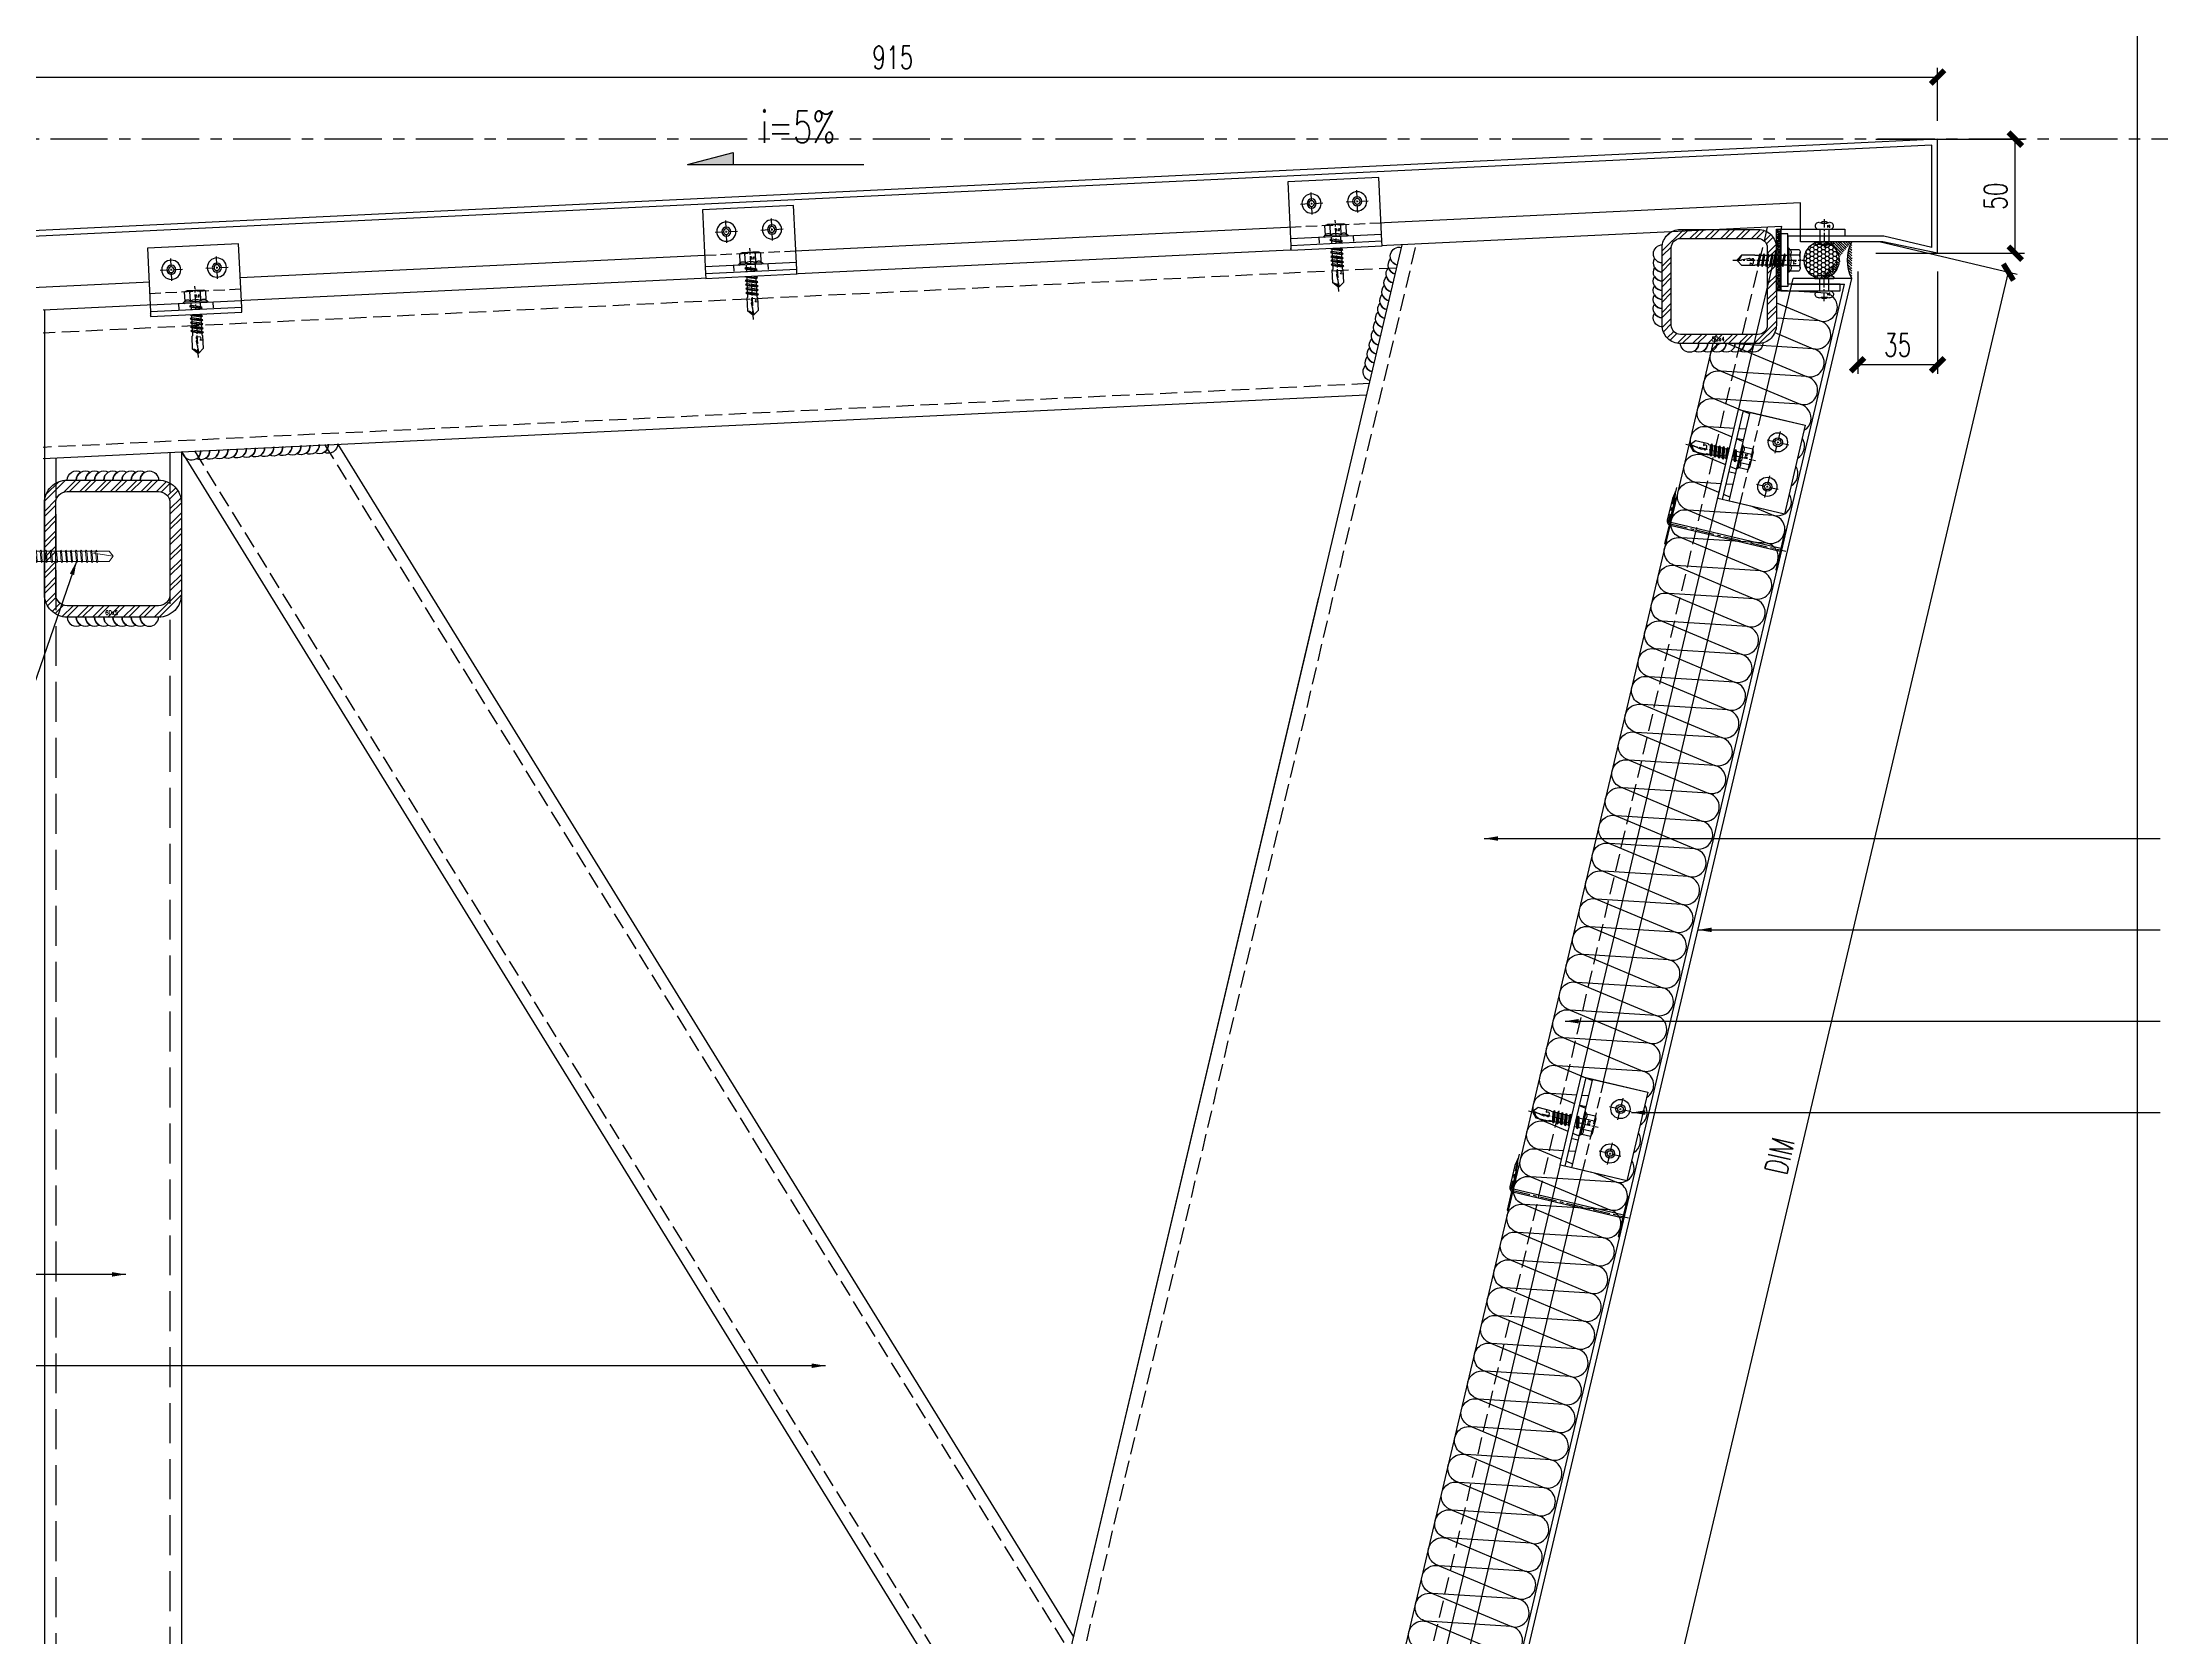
# Model space of a CAD drawing. Extents: x -160106 to 966792, y -663931 to 1550022.
# Drawn here: x -35295 to -34367, y -86445 to -85746 of the extents above; entities that cross this region are included whole.
import ezdxf
from ezdxf.enums import TextEntityAlignment as Align
from ezdxf.xclip import XClip

# ---------------------------------------------------------------- set-up
doc = ezdxf.new("R2010")
doc.units = 0
for name, pattern in [('CENTER', [2, 1.25, -0.25, 0.25, -0.25]), ('ZN-CENTER', [2, 1.25, -0.25, 0.25, -0.25]), ('ZN-DASH', [0.35, 0.25, -0.1])]:
    doc.linetypes.add(name, pattern=pattern)
for name, color, linetype in [('!ZN1-填充-8', 8, 'Continuous'), ('!ZN3-铝板幕墙-3', 3, 'Continuous'), ('!ZN4-辅助材料-1', 1, 'Continuous'), ('!ZN4-配件-11', 11, 'Continuous'), ('!ZN5-钢材投影-40', 40, 'Continuous'), ('!ZN5-钢材断面-2', 2, 'Continuous'), ('!ZN5-铝材投影-112', 112, 'Continuous'), ('!ZN6-虚线-8', 8, 'ZN-DASH'), ('!ZN6-轴线-1', 1, 'ZN-CENTER'), ('3符号', 173, 'Continuous'), ('DIM', 173, 'Continuous'), ('Fill', 8, 'Continuous'), ('焊缝', 8, 'Continuous')]:
    doc.layers.add(name, color=color, linetype=linetype)
doc.layers.add('0_SCREW RIVET', color=4, linetype='Continuous', lineweight=15)
doc.layers.add('@ZN-型材编号（非打印层）', color=8, linetype='Continuous', plot=False)
doc.styles.add('DHTEXT-1', font='ROMANS.shx', dxfattribs={"width": 0.7, "bigfont": 'CHINESE.shx'})
doc.styles.add('卓越符号', font='ROMANS.shx', dxfattribs={"width": 0.7, "bigfont": 'CHINESE.shx'})
doc.dimstyles.new('ZN4', dxfattribs={"dimscale": 4, "dimtxt": 2.5, "dimasz": 1.5, "dimexe": 1, "dimexo": 2, "dimgap": 0.9, "dimtad": 1, "dimdec": 0, "dimdsep": 46, "dimtxsty": 'DHTEXT-1', "dimblk": 'ARCHTICK', "dimcen": 2.5, "dimclrd": 173, "dimclre": 173, "dimclrt": 7, "dimazin": 2, "dimtfac": 1, "dimtix": 1, "dimtmove": 2, "dimatfit": 3, "dimfxl": 0, "dimarcsym": 0})
pattern_1 = [(180, (-1731.706, 294.7402), (-3e-16, -2.38125), []), (240, (-1731.706, 294.7402), (2.062223, -1.190625), []), (300, (-1731.706, 294.7402), (2.062223, 1.190625), [])]

# ---------------------------------------------------------------- blocks, each defined once
blk = doc.blocks.new('$紧固件$00000145')
at = {"layer": '0_SCREW RIVET'}
for p, q in [((-1.72, 9.4), (-1.72, 7.22)), ((2.78, 9.4), (2.78, 7.61)), ((-1.72, 6.71), (-1.72, 5.01)), ((-1.72, 4.51), (-1.72, 2.8)), ((-1.72, 2.3), (-1.72, 0.59)), ((-1.72, 0.09), (-1.72, -1.62)), ((2.78, 7.11), (2.78, 5.4)), ((2.78, 4.9), (2.78, 3.19)), ((2.78, 2.69), (2.78, 0.99)), ((2.78, 0.48), (2.78, -1.22)), ((-1.72, -2.12), (-1.72, -3.83)), ((-1.72, -4.33), (-1.72, -6.03)), ((-1.72, -6.54), (-1.72, -8.24)), ((-1.72, -8.74), (-1.72, -10.45)), ((2.78, -1.72), (2.78, -3.43)), ((2.78, -3.93), (2.78, -5.64)), ((2.78, -6.14), (2.78, -7.85)), ((2.78, -8.35), (2.78, -10.06)), ((-1.72, -10.95), (-1.72, -12.66)), ((-1.72, -13.16), (-1.72, -14.87)), ((-1.72, -15.37), (-1.72, -17.08)), ((-1.72, -17.58), (-1.72, -19.28)), ((2.78, -10.56), (2.78, -12.26)), ((2.78, -12.77), (2.78, -14.47)), ((2.78, -14.97), (2.78, -16.68)), ((2.78, -17.18), (2.78, -18.89)), ((-1.72, -19.79), (-1.72, -24.8)), ((-1.72, -24.8), (0.53, -26.6)), ((0.53, -26.6), (2.78, -24.8)), ((2.78, -19.39), (2.78, -24.8))]:
    blk.add_line(p, q, dxfattribs=at)
blk.add_lwpolyline([(-6.47, 12.14, -0.414214), (-2.47, 16.14), (3.53, 16.14, -0.414214), (7.53, 12.14), (7.53, 12.15), (7.53, 11.4), (-6.47, 11.4), (-6.47, 12.15)], format="xyb", close=True, dxfattribs=at)
for points in [[(-3.97, 11.4), (5.03, 11.4), (5.03, 9.4), (-3.97, 9.4)], [(-1.72, 6.71), (2.78, 7.11), (3.28, 7.4), (2.78, 7.61), (-1.72, 7.22), (-2.22, 6.92)], [(-1.72, 4.51), (2.78, 4.9), (3.28, 5.19), (2.78, 5.4), (-1.72, 5.01), (-2.22, 4.71)], [(-1.72, 2.3), (2.78, 2.69), (3.28, 2.99), (2.78, 3.19), (-1.72, 2.8), (-2.22, 2.5)], [(-1.72, 0.09), (2.78, 0.48), (3.28, 0.78), (2.78, 0.99), (-1.72, 0.59), (-2.22, 0.3)], [(-1.72, -2.12), (2.78, -1.72), (3.28, -1.43), (2.78, -1.22), (-1.72, -1.62), (-2.22, -1.91)], [(-1.72, -4.33), (2.78, -3.93), (3.28, -3.64), (2.78, -3.43), (-1.72, -3.83), (-2.22, -4.12)], [(-1.72, -6.54), (2.78, -6.14), (3.28, -5.85), (2.78, -5.64), (-1.72, -6.03), (-2.22, -6.33)], [(-1.72, -8.74), (2.78, -8.35), (3.28, -8.06), (2.78, -7.85), (-1.72, -8.24), (-2.22, -8.54)], [(-1.72, -10.95), (2.78, -10.56), (3.28, -10.26), (2.78, -10.06), (-1.72, -10.45), (-2.22, -10.75)], [(-1.72, -13.16), (2.78, -12.77), (3.28, -12.47), (2.78, -12.26), (-1.72, -12.66), (-2.22, -12.95)], [(-1.72, -15.37), (2.78, -14.97), (3.28, -14.68), (2.78, -14.47), (-1.72, -14.87), (-2.22, -15.16)], [(-1.72, -17.58), (2.78, -17.18), (3.28, -16.89), (2.78, -16.68), (-1.72, -17.08), (-2.22, -17.37)]]:
    blk.add_lwpolyline(points, close=True, dxfattribs=at)
for points in [[(0.53, -26.6), (1.87, -17.97), (2.51, -19.41), (2.48, -19.44), (2.78, -19.9)], [(1.71, -18.98), (-1.72, -19.28), (-2.22, -19.58), (-1.72, -19.79), (1.63, -19.49)], [(2.3, -18.93), (2.78, -18.89), (3.28, -19.1), (2.78, -19.39), (2.5, -19.42)]]:
    blk.add_lwpolyline(points, dxfattribs=at)
blk = doc.blocks.new('方管钢60x5')
at = {"layer": 'Fill'}
h = blk.add_hatch(dxfattribs=at)
h.set_pattern_fill('ANSI32', color=8, scale=0.5, style=0)
h.set_pattern_definition([(45, (-2913.3746, -800.701), (-3.367596, 3.367596), []), (45, (-2911.1295, -800.701), (-3.367596, 3.367596), [])])
edge = h.paths.add_edge_path(flags=16)
edge.add_line((-20, 25), (20, 25))
edge.add_arc((20, 20), 5, 0, 90, ccw=False)
edge.add_line((25, 20), (25, -20))
edge.add_arc((20, -20), 5, 270, 360, ccw=False)
edge.add_line((20, -25), (-20, -25))
edge.add_arc((-20, -20), 5, 180, 270, ccw=False)
edge.add_line((-25, -20), (-25, 20))
edge.add_arc((-20, 20), 5, 90, 180, ccw=False)
edge = h.paths.add_edge_path()
edge.add_line((-20, 30), (20, 30))
edge.add_arc((20, 20), 10, 0, 90, ccw=False)
edge.add_line((30, 20), (30, -20))
edge.add_arc((20, -20), 10, 270, 360, ccw=False)
edge.add_line((20, -30), (-20, -30))
edge.add_arc((-20, -20), 10, 180, 270, ccw=False)
edge.add_line((-30, -20), (-30, 20))
edge.add_arc((-20, 20), 10, 90, 180, ccw=False)
for points in [[(-20, 30), (20, 30, -0.414214), (30, 20), (30, -20, -0.414214), (20, -30), (-20, -30, -0.414214), (-30, -20), (-30, 20, -0.414214)], [(-20, 25), (20, 25, -0.414214), (25, 20), (25, -20, -0.414214), (20, -25), (-20, -25, -0.414214), (-25, -20), (-25, 20, -0.414214)]]:
    blk.add_lwpolyline(points, format="xyb", close=True)
at = {"layer": '@ZN-型材编号（非打印层）', "style": 'DHTEXT-1', "width": 0.7}
blk.add_text('60x5', height=2, dxfattribs=at).set_placement((-0.51, -28.04), align=Align.MIDDLE_CENTER)
blk = doc.blocks.new('*U781')
at = {"layer": '!ZN5-钢材断面-2'}
blk.add_blockref('方管钢60x5', (0, 0), dxfattribs=at)
blk = doc.blocks.new('*U1991')
at = {"color": 0, "linetype": 'ZN-CENTER', "ltscale": 3}
blk.add_line((24, 0), (-7.28, 0), dxfattribs=at)
at = {"ltscale": 10}
for p, q in [((-5.45, -3.46), (-5.45, 3.46)), ((-1.02, 4.62), (-4.95, 4.62)), ((-1.02, 2.31), (-4.95, 2.31)), ((-0.55, -5.12), (-0.55, 5.12)), ((-0.17, 5.48), (0, 4.84)), ((0, -4.84), (0, 4.84)), ((0, 2.08), (14.29, 2.08)), ((1.42, 2.73), (2.2, -2.73)), ((3.22, 2.73), (4, -2.73)), ((5.02, 2.73), (5.8, -2.73)), ((6.82, 2.73), (7.6, -2.73)), ((8.62, 2.73), (9.4, -2.73)), ((10.42, 2.73), (11.2, -2.73)), ((12.22, 2.73), (13, -2.73)), ((-1.02, -2.31), (-4.95, -2.31)), ((-1.02, -4.62), (-4.95, -4.62)), ((-0.17, -5.48), (0, -4.84)), ((14.29, -2.09), (0, -2.09))]:
    blk.add_line(p, q, dxfattribs=at)
for points in [[(1.83, -2.09), (1.05, 2.08), (1.42, 2.73), (1.79, 2.08), (2.57, -2.09), (2.2, -2.73)], [(3.63, -2.09), (2.85, 2.08), (3.22, 2.73), (3.59, 2.08), (4.37, -2.09), (4, -2.73)], [(5.43, -2.09), (4.65, 2.08), (5.02, 2.73), (5.39, 2.08), (6.17, -2.09), (5.8, -2.73)], [(7.23, -2.09), (6.45, 2.08), (6.82, 2.73), (7.19, 2.08), (7.97, -2.09), (7.6, -2.73)], [(9.03, -2.09), (8.25, 2.08), (8.62, 2.73), (8.99, 2.08), (9.77, -2.09), (9.4, -2.73)], [(10.83, -2.09), (10.05, 2.08), (10.42, 2.73), (10.79, 2.08), (11.57, -2.09), (11.2, -2.73)], [(12.63, -2.09), (11.85, 2.08), (12.22, 2.73), (12.59, 2.08), (13.37, -2.09), (13, -2.73)]]:
    blk.add_lwpolyline(points, close=True, dxfattribs=at)
for points in [[(14.29, -2.09, -0.414214), (14.45, -2.24), (14.45, -2.32), (20.18, -2.32), (22, -0.26), (22, 0.26), (20.18, 2.32), (14.45, 2.32), (14.45, 2.24, -0.414214), (14.29, 2.08)], [(16.51, -2.32), (16.36, -1.2), (15.83, -1.52, -0.530462), (15.03, -1.17), (14.81, 0.1, -0.651316), (15.47, 0.54), (16, 0.21), (16.77, 0.66), (22, -0.26, -0.201226), (20.18, 2.32)]]:
    blk.add_lwpolyline(points, format="xyb", dxfattribs=at)
for centre, radius, start, end in [((-3.87, 3.46), 1.58, 133.17355, 226.82645), ((0.13, 0), 5.58, 155.5673, 204.4327), ((0.07, 3.46), 1.58, 133.17355, 226.82645), ((4.07, 0), 5.58, 155.5673, 204.4327), ((7.48, -2.87), 11.32, 132.49215, 138.60636), ((-3.87, -3.46), 1.58, 133.17355, 226.82645), ((0.07, -3.46), 1.58, 133.17355, 226.82645), ((7.48, 2.87), 11.32, 221.39356, 227.50785)]:
    blk.add_arc(centre, radius, start, end, dxfattribs=at)
at = {"layer": 'Defpoints', "color": 0, "ltscale": 10, "style": 'DHTEXT-1', "width": 0.7}
blk.add_text('5.5', height=1, rotation=90, dxfattribs=at).set_placement((-2.46, -0.93), align=Align.CENTER)
blk = doc.blocks.new('*U2070')
at = {"color": 0, "linetype": 'CENTER', "ltscale": 3}
for p, q in [((4.88, 0), (-4.88, 0)), ((0, 4.88), (0, -4.88))]:
    blk.add_line(p, q, dxfattribs=at)
at = {"linetype": 'ByBlock', "ltscale": 10}
for radius in [4.2, 2, 1.23]:
    blk.add_circle((0, 0), radius, dxfattribs=at)
blk = doc.blocks.new('*U2372')
at = {"ltscale": 0.125}
blk.add_wipeout([(-20, -30), (20, -30), (20, -5), (-20, -5)], dxfattribs=at).dxf.layer = '!ZN6-虚线-8'
at = {"layer": '!ZN1-填充-8'}
h = blk.add_hatch(dxfattribs=at)
h.set_pattern_fill('NET3', color=256, scale=0.75, angle=180, style=0)
h.set_pattern_definition(pattern_1)
h.paths.add_polyline_path([(20, 0), (-20, 0), (-20, -2), (20, -2)])
at = {"layer": '!ZN5-铝材投影-112'}
blk.add_lwpolyline([(20, -2), (-20, -2), (-20, -30), (20, -30)], close=True, dxfattribs=at)
at = {"layer": '!ZN6-虚线-8', "linetype": 'ZN-DASH', "ltscale": 10}
for p, q in [((-7.5, -5), (-7.5, -2)), ((7.5, -5), (7.5, -2))]:
    blk.add_line(p, q, dxfattribs=at)
at = {"layer": '!ZN6-虚线-8', "color": 8, "linetype": 'ZN-DASH', "ltscale": 20}
blk.add_line((-20, -10), (20, -10), dxfattribs=at)
at = {"layer": '!ZN4-配件-11', "color": 1, "xscale": -1, "rotation": 270}
for name, p in [('*U1991', (0, -5)), ('*U2070', (-10, -20)), ('*U2070', (10, -20))]:
    blk.add_blockref(name, p, dxfattribs=at)
at = {"ltscale": 0.25}
blk.add_wipeout([(20, 0), (20, -2), (-20, -2), (-20, 0)], dxfattribs=at).dxf.layer = '!ZN4-辅助材料-1'
at = {"layer": '!ZN4-辅助材料-1'}
blk.add_lwpolyline([(20, 0), (-20, 0), (-20, -2), (20, -2)], close=True, dxfattribs=at)
at = {"layer": '!ZN5-铝材投影-112', "ltscale": 0.25}
blk.add_line((-20, -5), (20, -5), dxfattribs=at)
blk = doc.blocks.new('*U3378')
at = {"color": 0, "linetype": 'ZN-CENTER', "ltscale": 3}
blk.add_line((24, 0), (-7.28, 0), dxfattribs=at)
at = {"ltscale": 10}
for p, q in [((-5.45, -3.46), (-5.45, 3.46)), ((-1.02, 4.62), (-4.95, 4.62)), ((-1.02, 2.31), (-4.95, 2.31)), ((-0.55, -5.12), (-0.55, 5.12)), ((-0.17, 5.48), (0, 4.84)), ((0, -4.84), (0, 4.84)), ((0, 2.08), (14.29, 2.08)), ((1.42, 2.73), (2.2, -2.73)), ((3.22, 2.73), (4, -2.73)), ((5.02, 2.73), (5.8, -2.73)), ((6.82, 2.73), (7.6, -2.73)), ((8.62, 2.73), (9.4, -2.73)), ((10.42, 2.73), (11.2, -2.73)), ((12.22, 2.73), (13, -2.73)), ((-1.02, -2.31), (-4.95, -2.31)), ((-1.02, -4.62), (-4.95, -4.62)), ((-0.17, -5.48), (0, -4.84)), ((14.29, -2.09), (0, -2.09))]:
    blk.add_line(p, q, dxfattribs=at)
for points in [[(1.83, -2.09), (1.05, 2.08), (1.42, 2.73), (1.79, 2.08), (2.57, -2.09), (2.2, -2.73)], [(3.63, -2.09), (2.85, 2.08), (3.22, 2.73), (3.59, 2.08), (4.37, -2.09), (4, -2.73)], [(5.43, -2.09), (4.65, 2.08), (5.02, 2.73), (5.39, 2.08), (6.17, -2.09), (5.8, -2.73)], [(7.23, -2.09), (6.45, 2.08), (6.82, 2.73), (7.19, 2.08), (7.97, -2.09), (7.6, -2.73)], [(9.03, -2.09), (8.25, 2.08), (8.62, 2.73), (8.99, 2.08), (9.77, -2.09), (9.4, -2.73)], [(10.83, -2.09), (10.05, 2.08), (10.42, 2.73), (10.79, 2.08), (11.57, -2.09), (11.2, -2.73)], [(12.63, -2.09), (11.85, 2.08), (12.22, 2.73), (12.59, 2.08), (13.37, -2.09), (13, -2.73)]]:
    blk.add_lwpolyline(points, close=True, dxfattribs=at)
for points in [[(14.29, -2.09, -0.414214), (14.45, -2.24), (14.45, -2.32), (20.18, -2.32), (22, -0.26), (22, 0.26), (20.18, 2.32), (14.45, 2.32), (14.45, 2.24, -0.414214), (14.29, 2.08)], [(16.51, -2.32), (16.36, -1.2), (15.83, -1.52, -0.530462), (15.03, -1.17), (14.81, 0.1, -0.651316), (15.47, 0.54), (16, 0.21), (16.77, 0.66), (22, -0.26, -0.201226), (20.18, 2.32)]]:
    blk.add_lwpolyline(points, format="xyb", dxfattribs=at)
for centre, radius, start, end in [((-3.87, 3.46), 1.58, 133.17355, 226.82645), ((0.13, 0), 5.58, 155.5673, 204.4327), ((0.07, 3.46), 1.58, 133.17355, 226.82645), ((4.07, 0), 5.58, 155.5673, 204.4327), ((7.48, -2.87), 11.32, 132.49215, 138.60636), ((-3.87, -3.46), 1.58, 133.17355, 226.82645), ((0.07, -3.46), 1.58, 133.17355, 226.82645), ((7.48, 2.87), 11.32, 221.39356, 227.50785)]:
    blk.add_arc(centre, radius, start, end, dxfattribs=at)
at = {"layer": 'Defpoints', "color": 0, "ltscale": 10, "style": 'DHTEXT-1', "width": 0.7}
blk.add_text('5.5', height=1, rotation=90, dxfattribs=at).set_placement((-2.46, -0.93), align=Align.CENTER)
blk = doc.blocks.new('*U3381')
at = {"color": 0, "linetype": 'CENTER', "ltscale": 3}
for p, q in [((4.88, 0), (-4.88, 0)), ((0, 4.88), (0, -4.88))]:
    blk.add_line(p, q, dxfattribs=at)
at = {"linetype": 'ByBlock', "ltscale": 10}
for radius in [4.2, 2, 1.23]:
    blk.add_circle((0, 0), radius, dxfattribs=at)
blk = doc.blocks.new('*U2448')
at = {"ltscale": 0.125}
blk.add_wipeout([(-20, 30), (20, 30), (20, 5), (-20, 5)], dxfattribs=at).dxf.layer = '!ZN6-虚线-8'
at = {"layer": '!ZN1-填充-8'}
h = blk.add_hatch(dxfattribs=at)
h.set_pattern_fill('NET3', color=256, scale=0.75, angle=180, style=0)
h.set_pattern_definition(pattern_1)
h.paths.add_polyline_path([(20, 0), (-20, 0), (-20, 2), (20, 2)])
at = {"layer": '!ZN5-铝材投影-112'}
blk.add_lwpolyline([(20, 2), (-20, 2), (-20, 30), (20, 30)], close=True, dxfattribs=at)
at = {"layer": '!ZN6-虚线-8', "color": 8, "linetype": 'ZN-DASH', "ltscale": 20}
blk.add_line((-20, 10), (20, 10), dxfattribs=at)
at = {"layer": '!ZN6-虚线-8', "linetype": 'ZN-DASH', "ltscale": 10}
for p, q in [((-7.5, 5), (-7.5, 2)), ((7.5, 5), (7.5, 2))]:
    blk.add_line(p, q, dxfattribs=at)
at = {"layer": '!ZN4-配件-11', "color": 1, "rotation": 270}
for name, p in [('*U3381', (-10, 20)), ('*U3381', (10, 20)), ('*U3378', (0, 5))]:
    blk.add_blockref(name, p, dxfattribs=at)
at = {"ltscale": 0.25}
blk.add_wipeout([(20, 0), (20, 2), (-20, 2), (-20, 0)], dxfattribs=at).dxf.layer = '!ZN4-辅助材料-1'
at = {"layer": '!ZN4-辅助材料-1'}
blk.add_lwpolyline([(20, 0), (-20, 0), (-20, 2), (20, 2)], close=True, dxfattribs=at)
at = {"layer": '!ZN5-铝材投影-112', "ltscale": 0.25}
blk.add_line((-20, 5), (20, 5), dxfattribs=at)
blk = doc.blocks.new('*U2279')
at = {"linetype": 'ByBlock', "ltscale": 15}
for points in [[(-0.5, 50.6), (-9, 50.6), (-9, 50), (-0.6, 50)], [(0.6, 50), (9, 50), (9, 50.6), (1.2, 50.6)]]:
    blk.add_lwpolyline(points, dxfattribs=at)
blk.add_lwpolyline([(0.6, 0.6), (0.6, 50, -0.414214), (1.2, 50.6), (10.94, 50.6), (14.34, 51.2), (10.94, 51.8), (1.2, 51.8, 0.414214), (-0.6, 50), (-0.6, 0.6)], format="xyb", dxfattribs=at)
at = {"color": 0, "linetype": 'ZN-CENTER', "ltscale": 6}
blk.add_lwpolyline([(16.11, 51.2), (1.2, 51.2, 0.414214), (0, 50), (0, -1.81)], format="xyb", dxfattribs=at)
at = {"linetype": 'ByBlock', "ltscale": 15}
blk.add_lwpolyline([(-9, 0.6), (-9, 0), (9, 0), (9, 0.6)], close=True, dxfattribs=at)
blk = doc.blocks.new('铝板16mm胶缝')
at = {"layer": '!ZN1-填充-8'}
h = blk.add_hatch(dxfattribs=at)
h.set_pattern_fill('HONEY', color=256, scale=0.7, angle=-270, style=0)
h.set_pattern_definition([(90, (10097.3199, 185.0233), (-0.9623705, 1.666875), [1.11125, -2.2225]), (210, (10097.3199, 185.0233), (-0.962370845, -1.6668748), [1.11125, -2.2225]), (150, (10097.3199, 185.0233), (-1.924741345, 2e-07), [-2.2225, 1.11125])])
edge = h.paths.add_edge_path()
edge.add_ellipse((-8.5, 14.57), major_axis=(-8, 0), ratio=0.974793, start_angle=0, end_angle=360)
h = blk.add_hatch(dxfattribs=at)
h.set_pattern_fill('ANSI35', color=256, scale=0.5, angle=-270, style=0)
h.set_pattern_definition([(135, (0, 0), (-1.12253, -1.12253), []), (135, (0, 1.1225), (-1.12253, -1.12253), [1.984375, -0.396875, 0, -0.396875])])
edge = h.paths.add_edge_path()
edge.add_line((-0.51, 1.37), (-0.5, 14.57))
edge.add_line((-16.5, 1.37), (-16.5, 14.57))
edge.add_ellipse((-8.5, 14.57), major_axis=(-8, 0), ratio=0.974793, start_angle=0, end_angle=180)
edge.add_arc((-8.5, -14.45), 17.72, 63.16567, 116.83433)
at = {"layer": '!ZN4-辅助材料-1', "ltscale": 0.5}
blk.add_arc((-8.5, -14.45), 17.72, 63.16567, 116.83433, dxfattribs=at)
blk.add_ellipse((-8.5, 14.57), major_axis=(-8, 0), ratio=0.974793, dxfattribs=at)
at = {"layer": 'Defpoints', "ltscale": 0.5}
for p in [(-16.5, -0.63), (-8.5, -0.63), (-0.5, -0.63)]:
    blk.add_point(p, dxfattribs=at)
blk = doc.blocks.new('*U3563')
at = {"color": 0, "linetype": 'CENTER', "ltscale": 3}
blk.add_line((10.01, 0), (-2.45, 0), dxfattribs=at)
at = {"linetype": 'ByBlock', "lineweight": -2, "ltscale": 10}
for p, q in [((-1.2, -3), (-1.2, 3)), ((0, 4.2), (0, -4.2)), ((5.5, 2), (0, 2)), ((5.5, 2.5), (5.5, -2.5)), ((5.5, -2), (0, -2))]:
    blk.add_line(p, q, dxfattribs=at)
for centre, radius, start, end in [((4.42, 0), 5.96, 160.39505, 199.60495), ((0, 3), 1.2, 90, 180), ((7, 2.5), 1.5, 348.44804, 180), ((16.17, 0), 8, 164.33085, 195.66915), ((6.19, 0), 2.67, 323.22662, 36.78433), ((0, -3), 1.2, 180, 270), ((7, -2.5), 1.5, 180, 11.55196)]:
    blk.add_arc(centre, radius, start, end, dxfattribs=at)
at = {"layer": 'Defpoints', "color": 0, "ltscale": 10, "style": 'DHTEXT-1', "width": 0.7}
blk.add_text('D4', height=1, rotation=90, dxfattribs=at).set_placement((7.37, -1.85), align=Align.CENTER)
blk = doc.blocks.new('方管钢50x4')
at = {"layer": 'Fill'}
h = blk.add_hatch(dxfattribs=at)
h.set_pattern_fill('ANSI32', color=8, scale=0.5, style=0)
h.set_pattern_definition([(45, (-2819.7443, -883.732), (-3.367596, 3.367596), []), (45, (-2817.499, -883.732), (-3.367596, 3.367596), [])])
edge = h.paths.add_edge_path(flags=16)
edge.add_line((-17, 21), (17, 21))
edge.add_arc((17, 17), 4, 0, 90, ccw=False)
edge.add_line((21, 17), (21, -17))
edge.add_arc((17, -17), 4, 270, 360, ccw=False)
edge.add_line((17, -21), (-17, -21))
edge.add_arc((-17, -17), 4, 180, 270, ccw=False)
edge.add_line((-21, -17), (-21, 17))
edge.add_arc((-17, 17), 4, 90, 180, ccw=False)
edge = h.paths.add_edge_path()
edge.add_line((-17, 25), (17, 25))
edge.add_arc((17, 17), 8, 0, 90, ccw=False)
edge.add_line((25, 17), (25, -17))
edge.add_arc((17, -17), 8, 270, 360, ccw=False)
edge.add_line((17, -25), (-17, -25))
edge.add_arc((-17, -17), 8, 180, 270, ccw=False)
edge.add_line((-25, -17), (-25, 17))
edge.add_arc((-17, 17), 8, 90, 180, ccw=False)
for points in [[(-17, 25), (17, 25, -0.414214), (25, 17), (25, -17, -0.414214), (17, -25), (-17, -25, -0.414214), (-25, -17), (-25, 17, -0.414214)], [(-17, 21), (17, 21, -0.414214), (21, 17), (21, -17, -0.414214), (17, -21), (-17, -21, -0.414214), (-21, -17), (-21, 17, -0.414214)]]:
    blk.add_lwpolyline(points, format="xyb", close=True)
at = {"layer": '@ZN-型材编号（非打印层）', "style": 'DHTEXT-1', "width": 0.7}
blk.add_text('50x4', height=2, dxfattribs=at).set_placement((-0.51, -23.04), align=Align.MIDDLE_CENTER)
blk = doc.blocks.new('*U2371')
at = {"layer": '!ZN5-钢材断面-2'}
blk.add_blockref('方管钢50x4', (0, 0), dxfattribs=at)
blk = doc.blocks.new('20250911162422')
at = {"layer": '!ZN1-填充-8'}
h = blk.add_hatch(dxfattribs=at)
h.set_pattern_fill('NET3', color=256, scale=0.4, angle=180, style=0)
h.set_pattern_definition([(180, (54268.5083, 144287.4759), (-1e-15, -1.27), []), (240, (54268.5083, 144287.4759), (1.099852263, -0.635), []), (300, (54268.5083, 144287.4759), (1.099852263, 0.635), [])])
h.paths.add_polyline_path([(766.4, 18433.5), (764.4, 18433.5), (764.4, 18460.5), (766.4, 18460.5)])
at = {"layer": '!ZN3-铝板幕墙-3'}
for p, q in [((835, 18500), (-80, 18456)), ((832.5, 18497.38), (-79.88, 18453.5)), ((775, 18472.09), (-55, 18432.17)), ((-2157.99, 6025), (771.72, 18439)), ((-2133.2, 6021.19), (797.4, 18439)), ((797.4, 18439), (771.72, 18439)), ((-2135.7, 6021.48), (794.25, 18436.5)), ((771.13, 18436.5), (794.25, 18436.5))]:
    blk.add_line(p, q, dxfattribs=at)
at = {"layer": '!ZN3-铝板幕墙-3', "ltscale": 40}
for p, q in [((832.5, 18452.57), (832.5, 18497.38)), ((835, 18450), (835, 18500)), ((775, 18455), (775, 18472.14))]:
    blk.add_line(p, q, dxfattribs=at)
at = {"layer": '!ZN3-铝板幕墙-3', "ltscale": 30}
for p, q in [((811.51, 18457.5), (775, 18457.5)), ((832.5, 18452.57), (811.51, 18457.5)), ((810.95, 18455), (775, 18455)), ((835, 18450), (810.95, 18455))]:
    blk.add_line(p, q, dxfattribs=at)
at = {"layer": '!ZN4-辅助材料-1', "ltscale": 5}
blk.add_lwpolyline([(766.4, 18433.5), (764.4, 18433.5), (764.4, 18460.5), (766.4, 18460.5)], close=True, dxfattribs=at)
at = {"layer": '!ZN5-钢材投影-40'}
for p, q in [((-2083.45, 6384.38), (766.79, 18461.68)), ((766.79, 18461.68), (5.54, 18425.07)), ((584.75, 18387.86), (5.42, 18360)), ((-2239.17, 6421.13), (564.09, 18299.36))]:
    blk.add_line(p, q, dxfattribs=at)
at = {"layer": '!ZN5-钢材投影-40', "ltscale": 100}
for p, q in [((-2239.17, 6421.13), (600.51, 18453.68)), ((134.39, 18366.6), (456.67, 17844.17)), ((66, 18363.18), (437.16, 17761.51))]:
    blk.add_line(p, q, dxfattribs=at)
at = {"layer": '!ZN5-钢材投影-40', "ltscale": 0.3}
for p, q in [((6, 18425.26), (6, 16820.82)), ((66, 18363.18), (66, 16820.82))]:
    blk.add_line(p, q, dxfattribs=at)
at = {"layer": '!ZN5-铝材投影-112'}
for points in [[(766.4, 18435.5), (766.4, 18460.5), (794.4, 18460.5), (794.4, 18457.5), (769.4, 18457.5), (769.4, 18435.5)], [(766.4, 18458.5), (766.4, 18433.5), (792.28, 18433.5), (792.28, 18436.5), (769.4, 18436.5), (769.4, 18458.5)]]:
    blk.add_lwpolyline(points, close=True, dxfattribs=at)
at = {"layer": '!ZN6-虚线-8', "ltscale": 30}
for p, q in [((-2089.29, 6385.76), (760.56, 18461.38)), ((-2233.33, 6419.76), (606.75, 18453.98)), ((598.01, 18443.56), (5.52, 18415.07)), ((585.96, 18392.92), (5.43, 18365)), ((128.69, 18366.32), (455.04, 17837.28)), ((71.7, 18363.47), (438.79, 17768.4))]:
    blk.add_line(p, q, dxfattribs=at)
at = {"layer": '!ZN6-虚线-8', "color": 8, "linetype": 'ZN-DASH', "ltscale": 70}
for p, q in [((11, 18360.27), (11, 16820.82)), ((61, 18362.93), (61, 16820.82))]:
    blk.add_line(p, q, dxfattribs=at)
at = {"layer": 'Fill'}
for points in [[(764.4, 18428.34), (783.41, 18420.37, 1), (786.28, 18432.54), (764.4, 18433.9)], [(763.72, 18415.26), (780.54, 18408.21, 1), (783.41, 18420.37), (764.4, 18421.56)], [(608.14, 17838.75, -1), (611.01, 17850.91), (645.59, 17836.42, 1), (648.46, 17848.58), (611.01, 17850.91, -1), (613.88, 17863.08), (648.46, 17848.58, 1), (651.33, 17860.75), (613.88, 17863.08, -1), (616.75, 17875.24), (651.33, 17860.75, 1), (654.21, 17872.91), (616.75, 17875.24, -1), (619.62, 17887.41), (654.21, 17872.91, 1), (657.08, 17885.08), (619.62, 17887.41, -1), (622.49, 17899.58), (657.08, 17885.08, 1), (659.95, 17897.25), (622.49, 17899.58, -1), (625.36, 17911.74), (659.95, 17897.25, 1), (662.82, 17909.41), (625.36, 17911.74, -1), (628.23, 17923.91), (662.82, 17909.41, 1), (665.69, 17921.58), (628.23, 17923.91, -1), (631.11, 17936.07), (665.69, 17921.58, 1), (668.56, 17933.74), (631.11, 17936.07, -1), (633.98, 17948.24), (668.56, 17933.74, 1), (671.43, 17945.91), (633.98, 17948.24, -1), (636.85, 17960.4), (671.43, 17945.91, 1), (674.3, 17958.07), (636.85, 17960.4, -1), (639.72, 17972.57), (674.3, 17958.07, 1), (677.17, 17970.24), (639.72, 17972.57, -1), (642.59, 17984.74), (677.17, 17970.24, 1), (680.05, 17982.41), (642.59, 17984.74, -1), (645.46, 17996.9), (680.05, 17982.41, 1), (682.92, 17994.57), (645.46, 17996.9, -1), (648.33, 18009.07), (682.92, 17994.57, 1), (685.79, 18006.74), (648.33, 18009.07, -1), (651.2, 18021.23), (685.79, 18006.74, 1), (688.66, 18018.9), (651.2, 18021.23, -1), (654.07, 18033.4), (688.66, 18018.9, 1), (691.53, 18031.07), (654.07, 18033.4, -1), (656.95, 18045.57), (691.53, 18031.07, 1), (694.4, 18043.23), (656.95, 18045.57, -1), (659.82, 18057.73), (694.4, 18043.23, 1), (697.27, 18055.4), (659.82, 18057.73, -1), (662.69, 18069.9), (697.27, 18055.4, 1), (700.14, 18067.57), (662.69, 18069.9, -1), (665.56, 18082.06), (700.14, 18067.57, 1), (703.01, 18079.73), (665.56, 18082.06, -1), (668.43, 18094.23), (703.01, 18079.73, 1), (705.89, 18091.9), (668.43, 18094.23, -1), (671.3, 18106.39), (705.89, 18091.9, 1), (708.76, 18104.06), (671.3, 18106.39, -1), (674.17, 18118.56), (708.76, 18104.06, 1), (711.63, 18116.23), (674.17, 18118.56, -1), (677.04, 18130.73), (711.63, 18116.23, 1), (714.5, 18128.4), (677.04, 18130.73, -1), (679.91, 18142.89), (714.5, 18128.4, 1), (717.37, 18140.56), (679.91, 18142.89, -1), (682.79, 18155.06), (717.37, 18140.56, 1), (720.24, 18152.73), (682.79, 18155.06, -1), (685.66, 18167.22), (720.24, 18152.73, 1), (723.11, 18164.89), (685.66, 18167.22, -1), (688.53, 18179.39), (723.11, 18164.89, 1), (725.98, 18177.06), (688.53, 18179.39, -1), (691.4, 18191.55), (725.98, 18177.06, 1), (728.85, 18189.22), (691.4, 18191.55, -1), (694.27, 18203.72), (728.85, 18189.22, 1), (731.73, 18201.39), (694.27, 18203.72, -1), (697.14, 18215.89), (731.73, 18201.39, 1), (734.6, 18213.56), (697.14, 18215.89, -1), (700.01, 18228.05), (734.6, 18213.56, 1), (737.47, 18225.72), (700.01, 18228.05, -1), (702.88, 18240.22), (737.47, 18225.72, 1), (740.34, 18237.89), (702.88, 18240.22, -1), (705.75, 18252.38), (740.34, 18237.89, 1), (743.21, 18250.05), (705.75, 18252.38, -1), (708.63, 18264.55), (743.21, 18250.05, 1), (746.08, 18262.22), (708.63, 18264.55, -1), (711.5, 18276.72), (746.08, 18262.22, 1), (748.95, 18274.38), (711.5, 18276.72, -1), (714.37, 18288.88), (748.95, 18274.38, 1), (751.82, 18286.55), (714.37, 18288.88, -1), (717.24, 18301.05), (751.82, 18286.55, 1), (754.7, 18298.72), (717.24, 18301.05, -1), (720.11, 18313.21), (754.7, 18298.72, 1), (757.57, 18310.88), (720.11, 18313.21, -1), (722.98, 18325.38), (757.57, 18310.88, 1), (760.44, 18323.05), (722.98, 18325.38, -1), (725.85, 18337.54), (760.44, 18323.05, 1), (763.31, 18335.21), (725.85, 18337.54, -1), (728.72, 18349.71), (763.31, 18335.21, 1), (766.18, 18347.38), (728.72, 18349.71, -1), (731.59, 18361.88), (766.18, 18347.38, 1), (769.05, 18359.55), (731.59, 18361.88, -1), (734.47, 18374.04), (769.05, 18359.55, 1), (771.92, 18371.71), (734.47, 18374.04, -1), (737.34, 18386.21), (771.92, 18371.71, 1), (774.79, 18383.88), (737.34, 18386.21, -1), (740.21, 18398.37), (774.79, 18383.88, 1), (777.66, 18396.04), (740.21, 18398.37, -1), (743.08, 18410.54), (777.66, 18396.04, 1), (780.54, 18408.21), (743.81, 18410.49)]]:
    blk.add_lwpolyline(points, format="xyb", dxfattribs=at)
blk.add_lwpolyline([(218.21, 16213.35), (736.73, 18410.49)], dxfattribs=at)
at = {"layer": '焊缝', "ltscale": 100}
for points in [[(586.48, 18394.21, -0.57735), (584.48, 18400.84, 0.267949), (587.39, 18398.1, -0.57735), (585.4, 18404.73, 0.267949), (588.31, 18401.99, -0.57735), (586.32, 18408.63, 0.267949), (589.23, 18405.88, -0.57735), (587.24, 18412.52, 0.267949), (590.15, 18409.78, -0.57735), (588.16, 18416.41, 0.267949), (591.07, 18413.67, -0.57735), (589.08, 18420.31, 0.267949), (591.99, 18417.56, -0.57735), (589.99, 18424.2, 0.267949), (592.91, 18421.46, -0.57735), (590.91, 18428.09, 0.267949), (593.83, 18425.35, -0.57735), (591.83, 18431.98, 0.267949), (594.74, 18429.24, -0.57735), (592.75, 18435.88, 0.267949), (595.66, 18433.14, -0.57735), (593.67, 18439.77, 0.267949), (596.58, 18437.03, -0.57735), (594.59, 18443.66, 0.267949), (597.5, 18440.92, -0.57735), (595.51, 18447.56, 0.267949), (598.42, 18444.81, -1), (600.26, 18452.6, -1)], [(16, 18350.67, -0.57735), (22, 18354.13, 0.267949), (20, 18350.67, -0.57735), (26, 18354.13, 0.267949), (24, 18350.67, -0.57735), (30, 18354.13, 0.267949), (28, 18350.67, -0.57735), (34, 18354.13, 0.267949), (32, 18350.67, -0.57735), (38, 18354.13, 0.267949), (36, 18350.67, -0.57735), (42, 18354.13, 0.267949), (40, 18350.67, -0.57735), (46, 18354.13, 0.267949), (44, 18350.67, -0.57735), (50, 18354.13, 0.267949), (48, 18350.67, -1), (56, 18350.67, -1)], [(16, 18290.67, 0.57735), (22, 18287.2, -0.267949), (20, 18290.67, 0.57735), (26, 18287.2, -0.267949), (24, 18290.67, 0.57735), (30, 18287.2, -0.267949), (28, 18290.67, 0.57735), (34, 18287.2, -0.267949), (32, 18290.67, 0.57735), (38, 18287.2, -0.267949), (36, 18290.67, 0.57735), (42, 18287.2, -0.267949), (40, 18290.67, 0.57735), (46, 18287.2, -0.267949), (44, 18290.67, 0.57735), (50, 18287.2, -0.267949), (48, 18290.67, 1), (56, 18290.67, 1)]]:
    blk.add_lwpolyline(points, format="xyb", dxfattribs=at)
at = {"layer": '焊缝', "ltscale": 30}
for points in [[(714.44, 18417.77, -0.57735), (711, 18423.78, 0.267949), (714.45, 18421.77, -0.57735), (711.02, 18427.78, 0.267949), (714.47, 18425.77, -0.57735), (711.03, 18431.78, 0.267949), (714.49, 18429.77, -0.57735), (711.05, 18435.78, 0.267949), (714.5, 18433.77, -0.57735), (711.07, 18439.78, 0.267949), (714.52, 18437.77, -0.57735), (711.08, 18443.78, 0.267949), (714.54, 18441.77, -0.57735), (711.1, 18447.78, 0.267949), (714.56, 18445.77, -1), (714.59, 18453.77, -1)], [(758.4, 18410.66, -0.57735), (752.4, 18407.2, 0.267949), (754.4, 18410.66, -0.57735), (748.4, 18407.2, 0.267949), (750.4, 18410.66, -0.57735), (744.4, 18407.2, 0.267949), (746.4, 18410.66, -0.57735), (740.4, 18407.2, 0.267949), (742.4, 18410.66, -0.57735), (736.4, 18407.2, 0.267949), (738.4, 18410.66, -0.57735), (732.4, 18407.2, 0.267949), (734.4, 18410.66, -0.57735), (728.4, 18407.2, 0.267949), (730.4, 18410.66, -1), (722.4, 18410.66, -1)]]:
    blk.add_lwpolyline(points, format="xyb", dxfattribs=at)
at = {"layer": '焊缝', "ltscale": 800}
blk.add_lwpolyline([(134.39, 18366.6, -0.57735), (128.57, 18362.84, 0.267949), (130.39, 18366.4, -0.57735), (124.57, 18362.64, 0.267949), (126.4, 18366.2, -0.57735), (120.58, 18362.44, 0.267949), (122.4, 18366, -0.57735), (116.58, 18362.24, 0.267949), (118.41, 18365.8, -0.57735), (112.59, 18362.04, 0.267949), (114.41, 18365.6, -0.57735), (108.59, 18361.84, 0.267949), (110.42, 18365.4, -0.57735), (104.6, 18361.64, 0.267949), (106.42, 18365.2, -0.57735), (100.6, 18361.44, 0.267949), (102.43, 18365, -0.57735), (96.61, 18361.24, 0.267949), (98.43, 18364.8, -0.57735), (92.61, 18361.04, 0.267949), (94.44, 18364.6, -0.57735), (88.62, 18360.84, 0.267949), (90.44, 18364.4, -0.57735), (84.62, 18360.64, 0.267949), (86.45, 18364.2, -0.57735), (80.63, 18360.44, 0.267949), (82.45, 18364, -0.57735), (76.63, 18360.24, 0.267949), (78.46, 18363.8, -0.57735), (72.64, 18360.04, 0.267949), (74.46, 18363.6, -1), (66.47, 18363.2, -1)], format="xyb", dxfattribs=at)
at = {"layer": '!ZN4-辅助材料-1', "xscale": -1.000000000000001, "rotation": 90}
blk.add_blockref('铝板16mm胶缝', (798.77, 18438.5), dxfattribs=at)
at = {"layer": '!ZN4-配件-11'}
for name, p in [('*U2371', (739.4, 18435.49)), ('*U781', (36, 18320.67))]:
    blk.add_blockref(name, p, dxfattribs=at)
at = {"layer": '!ZN4-配件-11', "color": 1}
for name, p, rotation in [('*U3563', (785.4, 18455), 90), ('*U2279', (766.76, 18320.02), 76.72116374612558), ('*U2279', (697.85, 18028.05), 76.72116374612558)]:
    blk.add_blockref(name, p, dxfattribs=dict(at, rotation=rotation))
at = {"layer": '!ZN4-配件-11', "color": 1, "xscale": -1}
blk.add_blockref('*U3378', (769.4, 18447), dxfattribs=at)
at = {"layer": '!ZN4-配件-11', "color": 1, "xscale": -1.000000000000001, "rotation": 90}
blk.add_blockref('*U3563', (785.4, 18439), dxfattribs=at)
at = {"rotation": 90}
blk.add_blockref('$紧固件$00000145', (9.6, 18316.78, 0), dxfattribs=at)
for name, p, xscale, rotation in [('*U2448', (571.83, 18452.3), -0.9999999999999992, 2.753086110410454), ('*U2448', (315.56, 18439.98), -0.9999999999999992, 2.753086110410454), ('*U2448', (72.52, 18423.29), -0.9999999999999992, 2.753086110410454), ('*U2372', (743.29, 18362.09), -1, 76.72116374612558), ('*U2372', (674.38, 18070.11), -1, 76.72116374612558)]:
    blk.add_blockref(name, p, dxfattribs=dict(xscale=xscale, rotation=rotation))
blk = doc.blocks.new('_ArchTick')
at = {"color": 0, "linetype": 'ByBlock', "const_width": 0.4}
blk.add_lwpolyline([(-0.5, -0.5), (0.5, 0.5)], dxfattribs=at)
blk = doc.blocks.new('*D2993')
at = {"layer": 'Defpoints', "color": 0, "ltscale": 40, "transparency": 16777216}
for p in [(-34464.91, -85761.19), (-34464.91, -85788.39), (-35379.91, -85832.39)]:
    blk.add_point(p, dxfattribs=at)
at = {"layer": 'DIM', "color": 173, "linetype": 'ByBlock', "lineweight": -2, "ltscale": 40, "transparency": 16777216}
for p, q in [((-35379.91, -85824.39), (-35379.91, -85757.19)), ((-35379.91, -85761.19), (-34464.91, -85761.19)), ((-34464.91, -85780.39), (-34464.91, -85757.19))]:
    blk.add_line(p, q, dxfattribs=at)
at = {"layer": 'DIM', "color": 173, "lineweight": -2, "ltscale": 40, "transparency": 16777216, "xscale": 6, "yscale": 6, "zscale": 6, "rotation": 180}
blk.add_blockref('_ArchTick', (-35379.91, -85761.19), dxfattribs=at)
at = {"layer": 'DIM', "color": 173, "lineweight": -2, "ltscale": 40, "transparency": 16777216, "xscale": 6, "yscale": 6, "zscale": 6}
blk.add_blockref('_ArchTick', (-34464.91, -85761.19), dxfattribs=at)
at = {"layer": 'DIM', "color": 7, "ltscale": 40, "transparency": 16777216, "insert": (-34922.41, -85752.59), "char_height": 10, "attachment_point": 5, "style": 'DHTEXT-1'}
blk.add_mtext('915', dxfattribs=at)
blk = doc.blocks.new('*U1233')
blk.add_hatch(color=256).paths.add_polyline_path([(-7.1, 1.32), (-12.1, 0), (-7.1, 0)])
for p, q in [((-12.1, 0), (-7.1, 1.32)), ((-12.1, 0), (7.21, 0)), ((-7.1, 1.32), (-7.1, 0))]:
    blk.add_line(p, q)
at = {"color": 0, "style": '卓越符号', "width": 0.7, "flags": 8}
blk.add_attdef('I=3%', text='', height=3.5, dxfattribs=at).set_placement((0, 1.31), align=Align.BOTTOM_CENTER)
blk = doc.blocks.new('*D2996')
at = {"layer": 'Defpoints', "color": 0, "ltscale": 40, "transparency": 16777216}
for p in [(-34499.91, -85788.39), (-34430.89, -85788.39), (-34499.91, -85838.39)]:
    blk.add_point(p, dxfattribs=at)
at = {"layer": 'DIM', "color": 173, "linetype": 'ByBlock', "lineweight": -2, "ltscale": 40, "transparency": 16777216}
for p, q in [((-34491.91, -85788.39), (-34426.89, -85788.39)), ((-34430.89, -85838.39), (-34430.89, -85788.39)), ((-34491.91, -85838.39), (-34426.89, -85838.39))]:
    blk.add_line(p, q, dxfattribs=at)
at = {"layer": 'DIM', "color": 173, "lineweight": -2, "ltscale": 40, "transparency": 16777216, "xscale": 6, "yscale": 6, "zscale": 6}
for p, rotation in [((-34430.89, -85788.39), 90), ((-34430.89, -85838.39), 270)]:
    blk.add_blockref('_ArchTick', p, dxfattribs=dict(at, rotation=rotation))
at = {"layer": 'DIM', "color": 7, "ltscale": 40, "transparency": 16777216, "insert": (-34439.49, -85813.39), "char_height": 10, "attachment_point": 5, "rotation": 90, "style": 'DHTEXT-1'}
blk.add_mtext('50', dxfattribs=at)
blk = doc.blocks.new('*D2997')
at = {"layer": 'Defpoints', "color": 0, "ltscale": 40, "transparency": 16777216}
for p in [(-34498.27, -85831.45), (-34433.9, -85846.64), (-34681.9, -86609.52)]:
    blk.add_point(p, dxfattribs=at)
at = {"layer": 'DIM', "color": 173, "linetype": 'ByBlock', "lineweight": -2, "ltscale": 40, "transparency": 16777216}
for p, q in [((-34490.49, -85833.29), (-34430.01, -85847.56)), ((-34617.53, -86624.71), (-34433.9, -85846.64)), ((-34674.11, -86611.36), (-34613.63, -86625.63))]:
    blk.add_line(p, q, dxfattribs=at)
at = {"layer": 'DIM', "color": 173, "lineweight": -2, "ltscale": 40, "transparency": 16777216, "xscale": 6, "yscale": 6, "zscale": 6}
for p, rotation in [((-34433.9, -85846.64), 76.72116374612585), ((-34617.53, -86624.71), 256.7211637461258)]:
    blk.add_blockref('_ArchTick', p, dxfattribs=dict(at, rotation=rotation))
at = {"layer": 'DIM', "color": 7, "ltscale": 40, "transparency": 16777216, "insert": (-34534.08, -86233.7), "char_height": 10, "attachment_point": 5, "rotation": 76.72116, "style": 'DHTEXT-1'}
blk.add_mtext('DIM', dxfattribs=at)
blk = doc.blocks.new('*D3035')
at = {"layer": 'Defpoints', "color": 0, "ltscale": 40, "transparency": 16777216}
for p in [(-34499.91, -85838.39), (-34464.91, -85838.39), (-34499.91, -85887.18)]:
    blk.add_point(p, dxfattribs=at)
at = {"layer": 'DIM', "color": 173, "linetype": 'ByBlock', "lineweight": -2, "ltscale": 40, "transparency": 16777216}
for p, q in [((-34499.91, -85846.39), (-34499.91, -85891.18)), ((-34464.91, -85846.39), (-34464.91, -85891.18)), ((-34464.91, -85887.18), (-34499.91, -85887.18))]:
    blk.add_line(p, q, dxfattribs=at)
at = {"layer": 'DIM', "color": 173, "lineweight": -2, "ltscale": 40, "transparency": 16777216, "xscale": 6, "yscale": 6, "zscale": 6, "rotation": 180}
blk.add_blockref('_ArchTick', (-34499.91, -85887.18), dxfattribs=at)
at = {"layer": 'DIM', "color": 173, "lineweight": -2, "ltscale": 40, "transparency": 16777216, "xscale": 6, "yscale": 6, "zscale": 6}
blk.add_blockref('_ArchTick', (-34464.91, -85887.18), dxfattribs=at)
at = {"layer": 'DIM', "color": 7, "ltscale": 40, "transparency": 16777216, "insert": (-34482.41, -85878.58), "char_height": 10, "attachment_point": 5, "style": 'DHTEXT-1'}
blk.add_mtext('35', dxfattribs=at)

msp = doc.modelspace()

# ---------------------------------------------------------------- block references
at = {"ltscale": 100}
ref = msp.add_blockref('20250911162422', (-35299.91, -104288.39), dxfattribs=at)
XClip(ref).set_block_clipping_path([(-130.4228853667, 17678.8680248123), (922.4596479926, 18553.8050696778)])

# ---------------------------------------------------------------- next in the draw order: linework, layer by layer
at = {"layer": '!ZN6-轴线-1', "linetype": 'ZN-CENTER', "ltscale": 20}
msp.add_line((-33986.19, -85788.39), (-35424.33, -85788.39), dxfattribs=at)

# ---------------------------------------------------------------- next in the draw order: block references
at = {"layer": '3符号', "color": 7}
ref = msp.add_blockref('*U1233', (-34963.95, -85799.49), dxfattribs=dict(at, xscale=4, yscale=4, zscale=4))
ref.add_attrib('I=3%', 'i=5%', dxfattribs={"layer": '0', "color": 0, "height": 14, "style": '卓越符号', "width": 0.7}).set_placement((-34963.95, -85794.26), align=Align.BOTTOM_CENTER)

# ---------------------------------------------------------------- next in the draw order: dimensions: what is measured, and where the dimension line sits
at = {"layer": 'DIM', "ltscale": 40}
for base, p1, p2, picture, middle in [((-34464.91, -85761.19), (-35379.91, -85832.39), (-34464.91, -85788.39), '*D2993', (-34922.41, -85752.59)), ((-34499.91, -85887.18), (-34464.91, -85838.39), (-34499.91, -85838.39), '*D3035', (-34482.41, -85878.58))]:
    dim = msp.add_linear_dim(base=base, p1=p1, p2=p2, dimstyle='ZN4', dxfattribs=at)
    dim.commit()
    dim.dimension.update_dxf_attribs({"geometry": picture, "text_midpoint": middle})
dim = msp.add_linear_dim(base=(-34430.89, -85788.39), p1=(-34499.91, -85838.39), p2=(-34499.91, -85788.39), angle=90, dimstyle='ZN4', dxfattribs=at)
dim.commit()
dim.dimension.update_dxf_attribs({"geometry": '*D2996', "text_midpoint": (-34439.49, -85813.39)})
dim = msp.add_aligned_dim(p1=(-34681.9, -86609.52), p2=(-34498.27, -85831.45), distance=-66.14, text='DIM', dimstyle='ZN4', dxfattribs=at)
dim.commit()
dim.dimension.update_dxf_attribs({"geometry": '*D2997', "text_midpoint": (-34534.08, -86233.7)})

# ---------------------------------------------------------------- next in the draw order: leaders
at = {"layer": 'DIM'}
for points in [[(-35279.86, -85973.33), (-35319.67, -86088.64), (-35455.68, -86088.64)], [(-34663.39, -86094.68), (-34468.62, -86094.68), (-34367.41, -86094.68)], [(-34569.84, -86134.68), (-34468.62, -86134.68), (-34367.41, -86134.68)], [(-34628.03, -86174.68), (-34468.62, -86174.68), (-34367.41, -86174.68)], [(-34598.94, -86214.68), (-34468.62, -86214.68), (-34367.41, -86214.68)], [(-35258.26, -86285.55), (-35394.2, -86285.55), (-35455.68, -86285.55)], [(-34951.9, -86325.55), (-35394.2, -86325.55), (-35455.68, -86325.55)]]:
    msp.add_leader(points, dimstyle='ZN4', dxfattribs=at)

doc.saveas('drawing.dxf')
